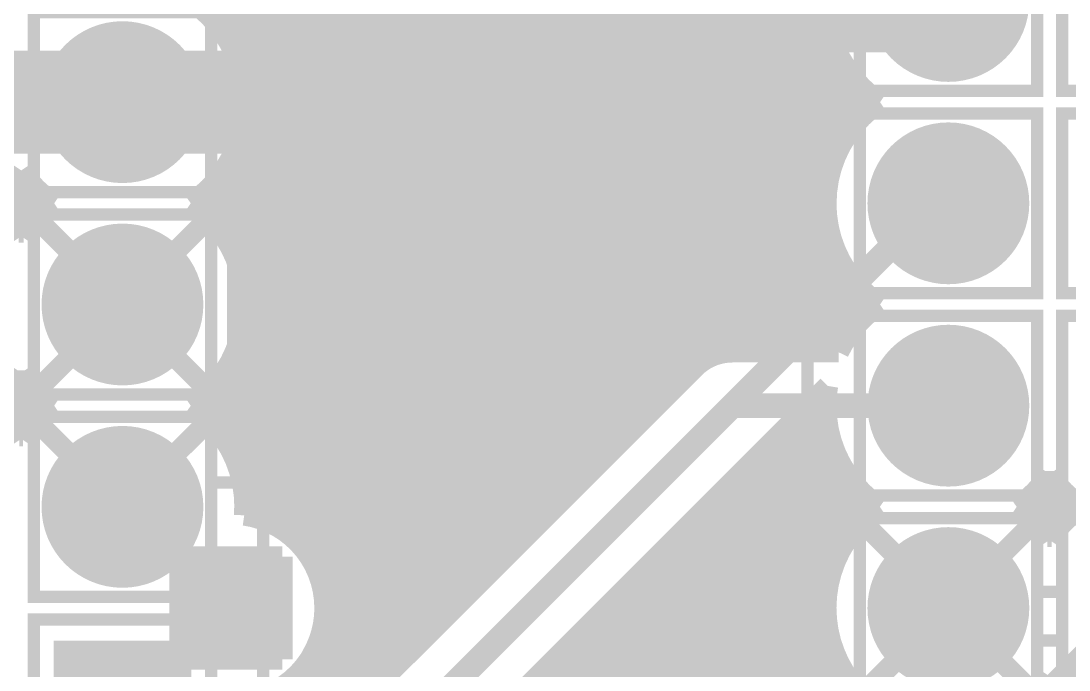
# Model space of a CAD drawing. Extents: x -0.6 to 94.6, y -47.6 to 45.6.
# Drawn here: x 17.78 to 30.72, y 16.44 to 24.46 of the extents above; entities that cross this region are included whole.
import ezdxf

# ---------------------------------------------------------------- set-up
doc = ezdxf.new("R2010")
doc.units = 0
doc.header["$MEASUREMENT"] = 0
doc.layers.get('0').update_dxf_attribs({"linetype": 'CONTINUOUS'})
for name, color, linetype in [('22-311-0_BOT', 7, 'CONTINUOUS'), ('22-311-0_DRD', 7, 'CONTINUOUS'), ('22-311-0_DRL', 2, 'CONTINUOUS'), ('22-311-0_SMB', 4, 'CONTINUOUS'), ('22-311-0_SMT', 3, 'CONTINUOUS'), ('22-311-0_SSB', 10, 'CONTINUOUS'), ('22-311-0_SST', 14, 'CONTINUOUS'), ('22-311-0_TOP', 9, 'CONTINUOUS'), ('THRUHOLE_NPT', 11, 'CONTINUOUS'), ('THRUHOLE_TAP', 13, 'CONTINUOUS')]:
    doc.layers.add(name, color=color, linetype=linetype)

# ---------------------------------------------------------------- blocks, each defined once
blk = doc.blocks.new('ROUND_5')
at = {"const_width": 0.99949}
blk.add_lwpolyline([(-0.499744, 0, 1), (0.499744, 0, 1)], format="xyb", close=True, dxfattribs=at)
blk = doc.blocks.new('ROUND_6')
at = {"const_width": 0.65024}
blk.add_lwpolyline([(-0.32512, 0, 1), (0.32512, 0, 1)], format="xyb", close=True, dxfattribs=at)
blk = doc.blocks.new('SQUARE_10')
blk.add_solid([(0.84963, 0.84963), (0.84963, -0.84963), (-0.84963, 0.84963), (-0.84963, -0.84963)])
blk = doc.blocks.new('ROUND_27')
at = {"const_width": 0.59944}
blk.add_lwpolyline([(-0.29972, 0, 1), (0.29972, 0, 1)], format="xyb", close=True, dxfattribs=at)
blk = doc.blocks.new('ROUND_29')
at = {"const_width": 0.8001}
blk.add_lwpolyline([(-0.40005, 0, 1), (0.40005, 0, 1)], format="xyb", close=True, dxfattribs=at)

msp = doc.modelspace()

# ---------------------------------------------------------------- linework, layer by layer
at = {"layer": '22-311-0_BOT'}
for points, const_width in [([(20.701, 31.496), (20.701, 18.3134)], 0.254), ([(20.9296, 31.496), (20.9296, 18.21688)], 0.254), ([(21.1582, 31.496), (21.1582, 18.05178)], 0.254), ([(21.3868, 31.496), (21.3868, 17.75714)], 0.254), ([(21.6154, 31.496), (21.6154, 16.61414)], 0.254), ([(21.844, 31.496), (21.844, 16.61414)], 0.254), ([(22.0726, 31.496), (22.0726, 16.61414)], 0.254), ([(22.3012, 31.496), (22.3012, 16.61414)], 0.254), ([(22.5298, 31.496), (22.5298, 16.61414)], 0.254), ([(22.7584, 31.496), (22.7584, 16.83512)], 0.254), ([(22.987, 31.496), (22.987, 17.06372)], 0.254), ([(23.2156, 31.496), (23.2156, 17.29232)], 0.254), ([(23.4442, 31.496), (23.4442, 17.52092)], 0.254), ([(23.6728, 31.496), (23.6728, 17.74952)], 0.254), ([(23.9014, 31.496), (23.9014, 17.97812)], 0.254), ([(24.13, 31.496), (24.13, 18.20672)], 0.254), ([(24.3586, 31.496), (24.3586, 18.43532)], 0.254), ([(24.5872, 31.496), (24.5872, 18.66392)], 0.254), ([(24.8158, 31.496), (24.8158, 18.89252)], 0.254), ([(25.0444, 31.496), (25.0444, 19.12112)], 0.254), ([(25.273, 31.496), (25.273, 19.34972)], 0.254), ([(25.5016, 31.496), (25.5016, 19.57832)], 0.254), ([(25.7302, 31.496), (25.7302, 19.80692)], 0.254), ([(25.9588, 31.496), (25.9588, 20.03552)], 0.254), ([(26.1874, 31.496), (26.1874, 20.24634)], 0.254), ([(26.416, 31.496), (26.416, 20.34794)], 0.254), ([(26.6446, 31.496), (26.6446, 20.36572)], 0.254), ([(26.8732, 31.496), (26.8732, 20.36572)], 0.254), ([(27.1018, 31.496), (27.1018, 20.36572)], 0.254), ([(27.3304, 31.496), (27.3304, 20.36572)], 0.254), ([(27.559, 31.496), (27.559, 20.36572)], 0.254), ([(20.4724, 25.5143), (20.4724, 23.89378)], 0.254), ([(20.2438, 25.05964), (20.2438, 24.34844)], 0.254), ([(27.7368, 24.4856), (20.1295, 24.4856)], 0.254), ([(27.79014, 24.257), (20.3073, 24.257)], 0.254), ([(27.7876, 24.26208), (27.7876, 22.64664)], 0.254), ([(27.88158, 24.0284), (20.42414, 24.0284)], 0.254), ([(28.02382, 23.7998), (20.4978, 23.7998)], 0.254), ([(28.0162, 23.80996), (28.0162, 23.09876)], 0.254), ([(28.23464, 23.5712), (20.53336, 23.5712)], 0.254), ([(28.2448, 23.56358), (28.2448, 23.34514)], 0.254), ([(28.23972, 23.3426), (20.53336, 23.3426)], 0.254), ([(28.02636, 23.114), (20.4978, 23.114)], 0.254), ([(20.4724, 23.01494), (20.4724, 21.39442)], 0.254), ([(27.88412, 22.8854), (20.42414, 22.8854)], 0.254), ([(27.79014, 22.6568), (20.3073, 22.6568)], 0.254), ([(17.7292, 22.5425), (17.7292, 21.86686)], 0.254), ([(20.2438, 22.56028), (20.2438, 21.84908)], 0.254), ([(17.92478, 22.4282), (17.63268, 22.4282)], 0.254), ([(27.7368, 22.4282), (20.13458, 22.4282)], 0.254), ([(17.9578, 22.39518), (17.9578, 22.01418)], 0.254), ([(20.0152, 22.3139), (20.0152, 22.09546)], 0.254), ([(18.17878, 22.1996), (17.38122, 22.1996)], 0.254), ([(27.72156, 22.1996), (19.88058, 22.1996)], 0.254), ([(17.96288, 22.0218), (19.02968, 20.955)], 0.254), ([(20.09648, 22.0218), (19.02968, 20.955)], 0.254), ([(17.91462, 21.971), (17.64284, 21.971)], 0.254), ([(27.73934, 21.971), (20.14474, 21.971)], 0.254), ([(27.7876, 21.76272), (27.7876, 20.36572)], 0.254), ([(27.79268, 21.7424), (20.31492, 21.7424)], 0.254), ([(27.8892, 21.5138), (20.42922, 21.5138)], 0.254), ([(28.03398, 21.2852), (20.50034, 21.2852)], 0.254), ([(28.0162, 21.30806), (28.0162, 20.5994)], 0.254), ([(28.25242, 21.0566), (20.53336, 21.0566)], 0.254), ([(28.2448, 21.06168), (28.2448, 20.84578)], 0.254), ([(17.96288, 19.8882), (19.02968, 20.955)], 0.254), ([(20.09648, 19.8882), (19.02968, 20.955)], 0.254), ([(28.22448, 20.828), (20.53082, 20.828)], 0.254), ([(28.0162, 20.5994), (20.49526, 20.5994)], 0.254), ([(20.4724, 20.51558), (20.4724, 18.89252)], 0.254), ([(27.8765, 20.3708), (20.41906, 20.3708)], 0.254), ([(27.87396, 20.36572), (26.56332, 20.36572)], 0.254), ([(26.06548, 20.1422), (20.29968, 20.1422)], 0.254), ([(26.09596, 20.17014), (22.53996, 16.61414)], 0.254), ([(17.7292, 20.0406), (17.7292, 19.3675)], 0.254), ([(20.2438, 20.06092), (20.2438, 19.34972)], 0.254), ([(17.93748, 19.9136), (17.61998, 19.9136)], 0.254), ([(17.9578, 19.89328), (17.9578, 19.51482)], 0.254), ([(20.0152, 19.81454), (20.0152, 19.5961)], 0.254), ([(25.83688, 19.9136), (20.11934, 19.9136)], 0.254), ([(18.15846, 19.685), (17.40154, 19.685)], 0.254), ([(19.02968, 15.95374), (22.81174, 15.95374), (26.56332, 19.70532), (29.23032, 19.70532)], 0.3048), ([(25.60828, 19.685), (19.9009, 19.685)], 0.254), ([(17.90192, 19.4564), (17.65554, 19.4564)], 0.254), ([(17.96288, 19.5199), (19.02968, 18.45564)], 0.254), ([(20.09648, 19.5199), (19.02968, 18.45564)], 0.254), ([(25.37968, 19.4564), (20.15744, 19.4564)], 0.254), ([(25.15108, 19.2278), (20.32508, 19.2278)], 0.254), ([(26.8351, 19.04492), (23.28418, 15.494)], 0.254), ([(27.87396, 19.04492), (26.8351, 19.04492)], 0.254), ([(26.8732, 19.04492), (26.8732, 10.66038)], 0.254), ([(27.1018, 19.04492), (27.1018, 12.98956)], 0.254), ([(27.3304, 19.04492), (27.3304, 13.3858)], 0.254), ([(27.559, 19.04492), (27.559, 13.56868)], 0.254), ([(27.7876, 19.04492), (27.7876, 17.64538)], 0.254), ([(24.92248, 18.9992), (20.4343, 18.9992)], 0.254), ([(27.89682, 18.9992), (26.79192, 18.9992)], 0.254), ([(26.6446, 18.85188), (26.6446, 10.43432)], 0.254), ([(28.0162, 18.8087), (28.0162, 18.10004)], 0.254), ([(30.5308, 18.78838), (30.5308, 18.12036)], 0.254), ([(24.69388, 18.7706), (20.50288, 18.7706)], 0.254), ([(28.04414, 18.7706), (26.56332, 18.7706)], 0.254), ([(30.3022, 18.6436), (30.3022, 18.26514)], 0.254), ([(30.54604, 18.7706), (30.41396, 18.7706)], 0.254), ([(24.46528, 18.542), (20.5359, 18.542)], 0.254), ([(28.26766, 18.542), (26.33472, 18.542)], 0.254), ([(26.416, 18.62328), (26.416, 10.20572)], 0.254), ([(28.2448, 18.56232), (28.2448, 18.34642)], 0.254), ([(30.76956, 18.542), (30.19044, 18.542)], 0.254), ([(30.7594, 18.54962), (30.7594, 18.35912)], 0.254), ([(20.53336, 18.3515), (20.53696, 18.45564)], 0.254), ([(26.1874, 18.39468), (26.1874, 9.97712)], 0.254), ([(24.23668, 18.3134), (20.70354, 18.3134)], 0.254), ([(28.2067, 18.3134), (26.10612, 18.3134)], 0.254), ([(28.16352, 18.27022), (29.23032, 17.20596)], 0.254), ([(30.29458, 18.27022), (29.23032, 17.20596)], 0.254), ([(30.70606, 18.3134), (30.2514, 18.3134)], 0.254), ([(25.9588, 18.16608), (25.9588, 9.74852)], 0.254), ([(24.00808, 18.0848), (21.12264, 18.0848)], 0.254), ([(28.0035, 18.0848), (25.87752, 18.0848)], 0.254), ([(30.5054, 18.0848), (30.4546, 18.0848)], 0.254), ([(25.7302, 17.93748), (25.7302, 9.51992)], 0.254), ([(23.77948, 17.8562), (21.32584, 17.8562)], 0.254), ([(27.86888, 17.8562), (25.64892, 17.8562)], 0.254), ([(23.55088, 17.6276), (21.44776, 17.6276)], 0.254), ([(27.78252, 17.6276), (25.42032, 17.6276)], 0.254), ([(25.5016, 17.70888), (25.5016, 9.29132)], 0.254), ([(25.273, 17.48028), (25.273, 9.06272)], 0.254), ([(23.32228, 17.399), (21.51126, 17.399)], 0.254), ([(27.73426, 17.399), (25.19172, 17.399)], 0.254), ([(25.0444, 17.25168), (25.0444, 8.83412)], 0.254), ([(23.09368, 17.1704), (21.5265, 17.1704)], 0.254), ([(27.72156, 17.1704), (24.96312, 17.1704)], 0.254), ([(28.16352, 16.13916), (29.23032, 17.20596)], 0.254), ([(30.29458, 16.13916), (29.23032, 17.20596)], 0.254), ([(24.8158, 17.02308), (24.8158, 8.60552)], 0.254), ([(22.86508, 16.9418), (21.49602, 16.9418)], 0.254), ([(27.74442, 16.9418), (24.73452, 16.9418)], 0.254), ([(22.63648, 16.7132), (21.41728, 16.7132)], 0.254), ([(27.80284, 16.7132), (24.50592, 16.7132)], 0.254), ([(24.5872, 16.79448), (24.5872, 8.37692)], 0.254), ([(27.7876, 16.764), (27.7876, 13.66774)], 0.254), ([(22.53996, 16.61414), (21.36394, 16.61414)], 0.254), ([(21.3868, 16.65224), (21.3868, 16.61414)], 0.254), ([(27.90444, 16.4846), (24.27732, 16.4846)], 0.254), ([(24.3586, 16.56588), (24.3586, 7.874)], 0.254), ([(24.13, 16.33728), (24.13, 4.91998)], 0.254)]:
    msp.add_lwpolyline(points, dxfattribs=dict(at, const_width=const_width))
at = {"layer": '22-311-0_BOT', "const_width": 0.254}
for points in [[(20.53844, 23.45436, 0.2492754), (19.87362, 24.70501)], [(27.72156, 24.70404, 0.2492753), (28.38638, 23.45339)], [(19.87296, 22.20468, 0.2492754), (20.53727, 23.45436)], [(28.38704, 23.45436, 0.2492754), (27.72273, 22.20468)], [(17.37106, 22.20468, 0.0965416), (17.77882, 22.61187)], [(17.78, 22.61108, 0.0961891), (18.1864, 22.20468)], [(17.78, 21.79828, 0.096542), (17.37185, 22.20586)], [(18.1864, 22.20468, 0.0961891), (17.78, 21.79828)], [(20.53844, 20.955, 0.2492754), (19.87362, 22.20565)], [(27.72156, 22.20468, 0.2492753), (28.38638, 20.95403)], [(19.87296, 19.70532, 0.2492754), (20.53727, 20.955)], [(28.38704, 20.955, 0.1317753), (27.87486, 20.36528)], [(26.56332, 20.36572, 0.1996209), (26.09507, 20.17102)], [(26.56332, 20.36572, 0.1996209), (26.09507, 20.17102)], [(17.37106, 19.70532, 0.0965416), (17.77882, 20.11251)], [(17.78, 20.11172, 0.0961891), (18.1864, 19.70532)], [(17.78, 19.29638, 0.0968946), (17.37106, 19.70532)], [(18.1864, 19.70532, 0.0965422), (17.77882, 19.29717)], [(20.53844, 18.45564, 0.2492754), (19.87362, 19.70629)], [(27.87396, 19.04492, 0.1314202), (28.38474, 18.45599)], [(30.0736, 18.45564, 0.0961891), (30.48, 18.86204)], [(30.48, 18.86204, 0.0961891), (30.8864, 18.45564)], [(28.3845, 18.45564, 0.2489049), (27.72131, 17.20596)], [(30.48, 18.0467, 0.0965419), (30.07281, 18.45446)], [(30.8864, 18.45564, 0.0965422), (30.47882, 18.04749)], [(21.5265, 17.20596, 0.3735031), (20.53336, 18.3515)], [(21.36394, 16.61414, 0.1351655), (21.5269, 17.20596)], [(27.72156, 17.20596, 0.4142136), (29.23032, 15.6972)], [(29.23032, 15.6972, 0.2492751), (30.48097, 16.36202)], [(30.48, 16.36268, 0.2492754), (31.72968, 15.69837)]]:
    msp.add_lwpolyline(points, format="xyb", dxfattribs=at)
at = {"layer": '22-311-0_DRD', "const_width": 0.254}
for points in [[(28.59532, 24.70404), (29.23032, 24.06904)], [(29.23032, 24.06904), (29.86532, 24.70404)], [(19.02968, 24.08936), (18.39468, 23.45436)], [(19.66468, 23.45436), (19.02968, 24.08936)], [(18.39468, 23.45436), (19.02968, 22.81936)], [(19.02968, 22.81936), (19.66468, 23.45436)], [(29.23032, 22.83968), (28.59532, 22.20468)], [(29.86532, 22.20468), (29.23032, 22.83968)], [(28.59532, 22.20468), (29.23032, 21.56968)], [(29.23032, 21.56968), (29.86532, 22.20468)], [(19.02968, 21.59), (18.39468, 20.955)], [(19.66468, 20.955), (19.02968, 21.59)], [(18.39468, 20.955), (19.02968, 20.32)], [(19.02968, 20.32), (19.66468, 20.955)], [(29.23032, 20.34032), (28.59532, 19.70532)], [(29.86532, 19.70532), (29.23032, 20.34032)], [(28.59532, 19.70532), (29.23032, 19.07032)], [(29.23032, 19.07032), (29.86532, 19.70532)], [(19.02968, 19.09064), (18.39468, 18.45564)], [(19.66468, 18.45564), (19.02968, 19.09064)], [(18.39468, 18.45564), (19.02968, 17.82064)], [(19.02968, 17.82064), (19.66468, 18.45564)], [(19.7358, 17.84096), (19.7358, 16.57096)], [(21.0058, 17.84096), (19.7358, 17.84096)], [(21.0058, 17.84096), (19.7358, 16.57096)], [(21.0058, 16.57096), (19.7358, 17.84096)], [(21.0058, 16.57096), (21.0058, 17.84096)], [(29.23032, 17.84096), (28.59532, 17.20596)], [(29.86532, 17.20596), (29.23032, 17.84096)], [(28.59532, 17.20596), (29.23032, 16.57096)], [(29.23032, 16.57096), (29.86532, 17.20596)], [(18.39468, 16.58874), (18.39468, 15.95374)], [(19.02968, 16.58874), (18.39468, 16.58874)], [(19.02968, 15.31874), (19.02968, 16.58874)], [(19.7358, 16.57096), (21.0058, 16.57096)]]:
    msp.add_lwpolyline(points, dxfattribs=at)
at = {"layer": '22-311-0_SSB', "const_width": 0.1524}
for points in [[(34.30016, 23.15464), (34.30016, 23.55596), (33.46958, 23.55596), (33.46958, 26.42362), (27.49042, 26.42362), (27.49042, 15.48384), (33.46958, 15.48384), (33.46958, 18.35404), (34.30016, 18.35404), (34.30016, 18.75536), (35.47872, 18.75536), (35.47872, 23.15464), (34.30016, 23.15464), (32.82442, 23.15464), (32.82442, 22.28596), (32.82442, 21.0947), (30.63494, 21.0947), (30.63494, 23.31466), (32.82442, 23.31466), (32.82442, 23.15464)], [(28.13558, 23.59406), (28.13558, 25.81402), (30.32506, 25.81402), (30.32506, 23.59406), (28.13558, 23.59406)], [(32.82442, 23.59406), (30.63494, 23.59406), (30.63494, 25.81402), (32.82442, 25.81402), (32.82442, 23.59406)], [(28.91282, 25.02154), (29.54782, 25.02154), (29.54782, 24.38654), (28.91282, 24.38654), (28.91282, 25.02154), (29.06268, 24.87168), (29.39796, 24.87168), (29.39796, 24.5364), (29.06268, 24.5364), (29.06268, 24.87168)], [(28.91282, 24.38654), (29.06268, 24.5364)], [(29.54782, 24.38654), (29.39796, 24.5364)], [(28.13558, 21.0947), (28.13558, 23.31466), (30.32506, 23.31466), (30.32506, 21.0947), (28.13558, 21.0947)], [(28.91282, 22.52218), (29.54782, 22.52218), (29.54782, 21.88718), (29.39796, 22.03704), (29.06268, 22.03704), (28.91282, 21.88718), (28.91282, 22.52218), (29.06268, 22.37232), (29.39796, 22.37232), (29.39796, 22.03704)], [(29.54782, 22.52218), (29.39796, 22.37232)], [(29.06268, 22.37232), (29.06268, 22.03704)], [(34.30016, 18.75536), (32.82442, 18.75536), (32.82442, 18.59534), (30.63494, 18.59534), (30.63494, 20.8153), (32.82442, 20.8153), (32.82442, 19.62404), (33.09874, 19.62404), (33.09874, 22.28596), (32.82442, 22.28596)], [(28.91282, 21.88718), (29.54782, 21.88718)], [(25.82418, 21.76018), (25.82418, 21.2852), (26.49982, 21.76018), (26.67, 21.76018), (26.84018, 21.69922), (26.84018, 21.34362), (26.67, 21.2852)], [(26.84018, 20.92198), (26.84018, 20.68322)], [(26.162, 20.50542), (25.99182, 20.50542), (25.82418, 20.56638), (25.82418, 20.8026), (25.99182, 20.86102), (26.84018, 20.86102)], [(28.13558, 18.59534), (28.13558, 20.8153), (30.32506, 20.8153), (30.32506, 18.59534), (28.13558, 18.59534)], [(28.91282, 20.02282), (29.54782, 20.02282), (29.54782, 19.38782), (29.39796, 19.53768), (29.06268, 19.53768), (28.91282, 19.38782), (28.91282, 20.02282), (29.06268, 19.87296), (29.39796, 19.87296), (29.39796, 19.53768)], [(29.54782, 20.02282), (29.39796, 19.87296)], [(29.06268, 19.87296), (29.06268, 19.53768)], [(28.91282, 19.38782), (29.54782, 19.38782)], [(28.13558, 16.09598), (28.13558, 18.31594), (30.32506, 18.31594), (30.32506, 17.40408), (30.63494, 17.40408), (30.63494, 18.31594), (32.82442, 18.31594), (32.82442, 16.09598), (28.13558, 16.09598)], [(29.06268, 17.37106), (28.91282, 17.52346), (28.91282, 16.88846), (29.06268, 17.03832), (29.06268, 17.37106), (29.39796, 17.37106), (29.54782, 17.52346), (29.54782, 16.88846), (29.39796, 17.03832), (29.39796, 17.37106)], [(28.91282, 17.52346), (29.54782, 17.52346)], [(30.32506, 17.40408), (30.32506, 16.80464), (30.63494, 16.80464), (30.63494, 17.40408)], [(29.06268, 17.03832), (29.39796, 17.03832)], [(28.91282, 16.88846), (29.54782, 16.88846)], [(30.32506, 16.09598), (30.32506, 16.80464)], [(30.63494, 16.80464), (30.63494, 16.09598)]]:
    msp.add_lwpolyline(points, dxfattribs=at)
at = {"layer": '22-311-0_SST', "const_width": 0.1524}
for points in [[(21.60016, 18.75536), (21.60016, 18.35404), (20.76958, 18.35404), (20.76958, 14.23416), (14.79042, 14.23416), (14.79042, 27.67584), (20.76958, 27.67584), (20.76958, 23.55596), (21.60016, 23.55596), (21.60016, 23.15464), (22.77872, 23.15464), (22.77872, 18.75536), (21.60016, 18.75536), (20.12442, 18.75536), (20.12442, 19.56562)], [(21.50618, 24.82342), (22.52218, 24.46782), (22.52218, 24.9428)], [(20.12442, 18.75536), (20.12442, 17.34566), (17.93494, 17.34566), (17.93494, 19.56562), (20.39874, 19.56562), (20.39874, 22.34438), (17.93494, 22.34438), (17.93494, 24.56434), (20.12442, 24.56434), (20.12442, 23.15464), (21.60016, 23.15464)], [(19.19732, 23.622), (19.34718, 23.77186), (19.34718, 23.13686), (19.19732, 23.28672), (19.19732, 23.622), (18.86204, 23.622), (18.71218, 23.77186), (18.71218, 23.13686), (18.86204, 23.28672), (18.86204, 23.622)], [(18.71218, 23.77186), (19.34718, 23.77186)], [(21.60016, 23.55596), (23.06066, 23.55596)], [(23.42896, 18.35404), (23.06066, 18.35404), (23.06066, 23.55596), (23.42896, 23.55596)], [(23.62962, 23.3553), (23.62962, 18.5166)], [(19.19732, 23.28672), (18.86204, 23.28672)], [(18.71218, 23.13686), (19.34718, 23.13686)], [(20.12442, 22.34438), (20.12442, 23.15464)], [(20.12442, 22.06498), (17.93494, 22.06498), (17.93494, 19.84502), (20.12442, 19.84502), (20.12442, 22.06498)], [(19.19732, 21.12264), (19.34718, 21.2725), (19.34718, 20.6375), (19.19732, 20.78736), (19.19732, 21.12264), (18.86204, 21.12264), (18.71218, 21.2725), (18.71218, 20.6375), (18.86204, 20.78736), (18.86204, 21.12264)], [(18.71218, 21.2725), (19.34718, 21.2725)], [(19.19732, 20.78736), (18.86204, 20.78736)], [(18.71218, 20.6375), (19.34718, 20.6375)], [(19.19732, 18.62328), (19.34718, 18.77314), (19.34718, 18.13814), (19.19732, 18.288), (19.19732, 18.62328), (18.86204, 18.62328), (18.71218, 18.77314), (18.71218, 18.13814), (18.86204, 18.288), (18.86204, 18.62328)], [(18.71218, 18.77314), (19.34718, 18.77314)], [(21.60016, 18.35404), (23.06066, 18.35404)], [(19.19732, 18.288), (18.86204, 18.288)], [(18.71218, 18.13814), (19.34718, 18.13814)], [(20.12442, 17.06372), (17.93494, 17.06372), (17.93494, 14.84376), (20.12442, 14.84376), (20.12442, 17.06372)], [(19.19732, 16.12138), (19.34718, 16.27124), (19.34718, 15.63624), (19.19732, 15.7861), (19.19732, 16.12138), (18.86204, 16.12138), (18.71218, 16.27124), (18.71218, 15.63624), (18.86204, 15.7861), (18.86204, 16.12138)]]:
    msp.add_lwpolyline(points, dxfattribs=at)
for points in [[(23.62962, 23.3553, 0.4142136), (23.42896, 23.55596)], [(23.45182, 18.3388, 0.4059874), (23.62962, 18.5166)]]:
    msp.add_lwpolyline(points, format="xyb", dxfattribs=at)
at = {"layer": '22-311-0_TOP'}
for points, const_width in [([(19.02968, 23.45436), (21.80336, 23.45436), (23.05304, 24.70404), (29.23032, 24.70404)], 1.27), ([(19.02968, 23.45436), (16.53032, 23.45436)], 1.27), ([(23.52802, 23.56104), (22.6187, 22.65426)], 0.254), ([(28.36926, 23.4442), (23.40864, 23.4442)], 0.254), ([(23.4442, 23.47722), (23.4442, 17.52092)], 0.254), ([(28.2448, 23.56104), (23.52802, 23.56104)], 0.254), ([(23.6728, 23.56104), (23.6728, 17.74952)], 0.254), ([(23.9014, 23.56104), (23.9014, 17.97812)], 0.254), ([(24.13, 23.56104), (24.13, 18.20672)], 0.254), ([(24.3586, 23.56104), (24.3586, 18.43532)], 0.254), ([(24.5872, 23.56104), (24.5872, 18.66392)], 0.254), ([(24.8158, 23.56104), (24.8158, 18.89252)], 0.254), ([(25.0444, 23.56104), (25.0444, 19.12112)], 0.254), ([(25.273, 23.56104), (25.273, 19.34972)], 0.254), ([(25.5016, 23.56104), (25.5016, 19.57832)], 0.254), ([(25.7302, 23.56104), (25.7302, 19.80692)], 0.254), ([(25.9588, 23.56104), (25.9588, 20.03552)], 0.254), ([(26.1874, 23.56104), (26.1874, 20.26412)], 0.254), ([(26.416, 23.56104), (26.416, 20.49272)], 0.254), ([(26.6446, 23.56104), (26.6446, 20.72132)], 0.254), ([(26.8732, 23.56104), (26.8732, 20.94992)], 0.254), ([(27.1018, 23.56104), (27.1018, 21.17852)], 0.254), ([(27.3304, 23.56104), (27.3304, 21.40712)], 0.254), ([(27.559, 23.56104), (27.559, 21.63572)], 0.254), ([(27.7876, 23.56104), (27.7876, 22.64664)], 0.254), ([(28.0162, 23.56104), (28.0162, 23.09876)], 0.254), ([(28.2448, 23.56104), (28.2448, 23.34514)], 0.254), ([(28.11018, 23.2156), (23.18004, 23.2156)], 0.254), ([(23.2156, 23.24862), (23.2156, 17.29232)], 0.254), ([(27.94, 22.987), (22.95144, 22.987)], 0.254), ([(22.987, 23.02002), (22.987, 17.06372)], 0.254), ([(22.7584, 22.79142), (22.7584, 16.83512)], 0.254), ([(27.8257, 22.7584), (22.72284, 22.7584)], 0.254), ([(27.75712, 22.5298), (22.47392, 22.5298)], 0.254), ([(22.5298, 22.57044), (22.5298, 16.60652)], 0.254), ([(22.3012, 22.42566), (22.3012, 16.37792)], 0.254), ([(18.0594, 22.3012), (17.5006, 22.3012)], 0.254), ([(18.0467, 22.31136), (17.5133, 22.31136)], 0.254), ([(17.7292, 22.31136), (17.7292, 21.86686)], 0.254), ([(17.9578, 22.31136), (17.9578, 22.01418)], 0.254), ([(27.7241, 22.3012), (19.99996, 22.3012)], 0.254), ([(21.80336, 22.31136), (20.01266, 22.31136)], 0.254), ([(20.0152, 22.31136), (20.0152, 22.09546)], 0.254), ([(20.2438, 22.31136), (20.2438, 21.84908)], 0.254), ([(20.4724, 22.31136), (20.4724, 21.39442)], 0.254), ([(20.701, 22.31136), (20.701, 18.3134)], 0.254), ([(20.9296, 22.31136), (20.9296, 18.21688)], 0.254), ([(21.1582, 22.31136), (21.1582, 18.05178)], 0.254), ([(21.3868, 22.31136), (21.3868, 17.75714)], 0.254), ([(21.6154, 22.31136), (21.6154, 15.69212)], 0.254), ([(21.844, 22.31136), (21.844, 15.92072)], 0.254), ([(22.0726, 22.34438), (22.0726, 16.14932)], 0.254), ([(16.53032, 15.95374), (17.75206, 14.732), (21.59, 14.732), (29.06268, 22.20468), (29.23032, 22.20468)], 0.3048), ([(18.01622, 22.0726), (17.54124, 22.0726)], 0.254), ([(17.96288, 22.0218), (19.02968, 20.955)], 0.254), ([(20.09648, 22.0218), (19.02968, 20.955)], 0.254), ([(27.72664, 22.0726), (20.0406, 22.0726)], 0.254), ([(17.81048, 21.844), (17.74698, 21.844)], 0.254), ([(27.76474, 21.844), (20.24634, 21.844)], 0.254), ([(27.76474, 21.84146), (21.31568, 15.3924)], 0.254), ([(27.53868, 21.6154), (20.38604, 21.6154)], 0.254), ([(27.31008, 21.3868), (20.47494, 21.3868)], 0.254), ([(27.08148, 21.1582), (20.5232, 21.1582)], 0.254), ([(17.96288, 19.8882), (19.02968, 20.955)], 0.254), ([(20.09648, 19.8882), (19.02968, 20.955)], 0.254), ([(26.85288, 20.9296), (20.5359, 20.9296)], 0.254), ([(26.62428, 20.701), (20.51558, 20.701)], 0.254), ([(26.39568, 20.4724), (20.45716, 20.4724)], 0.254), ([(20.4724, 20.51558), (20.4724, 18.89252)], 0.254), ([(26.16708, 20.2438), (20.3581, 20.2438)], 0.254), ([(17.85112, 20.0152), (17.70888, 20.0152)], 0.254), ([(17.7292, 20.0406), (17.7292, 19.3675)], 0.254), ([(25.93848, 20.0152), (20.20824, 20.0152)], 0.254), ([(20.2438, 20.06092), (20.2438, 19.34972)], 0.254), ([(27.74188, 19.94916), (22.06244, 14.26972)], 0.254), ([(17.9578, 19.89328), (17.9578, 19.51482)], 0.254), ([(20.0152, 19.81454), (20.0152, 19.5961)], 0.254), ([(18.07718, 19.7866), (17.48282, 19.7866)], 0.254), ([(25.70988, 19.7866), (19.98218, 19.7866)], 0.254), ([(27.559, 19.76628), (27.559, 13.56868)], 0.254), ([(27.7241, 19.7866), (27.57932, 19.7866)], 0.254), ([(18.00098, 19.558), (17.55648, 19.558)], 0.254), ([(25.48128, 19.558), (20.05838, 19.558)], 0.254), ([(27.72918, 19.558), (27.35072, 19.558)], 0.254), ([(17.96288, 19.5199), (19.02968, 18.45564)], 0.254), ([(20.09648, 19.5199), (19.02968, 18.45564)], 0.254), ([(27.3304, 19.53768), (27.3304, 13.3858)], 0.254), ([(17.80032, 19.3294), (17.75714, 19.3294)], 0.254), ([(25.25268, 19.3294), (20.2565, 19.3294)], 0.254), ([(27.1018, 19.30908), (27.1018, 13.3604)], 0.254), ([(27.76728, 19.3294), (27.12212, 19.3294)], 0.254), ([(27.7876, 19.26336), (27.7876, 17.64538)], 0.254), ([(25.02408, 19.1008), (20.39112, 19.1008)], 0.254), ([(26.8732, 19.08048), (26.8732, 13.3604)], 0.254), ([(27.84602, 19.1008), (26.89352, 19.1008)], 0.254), ([(24.79548, 18.8722), (20.47748, 18.8722)], 0.254), ([(26.6446, 18.85188), (26.6446, 13.3604)], 0.254), ([(27.97048, 18.8722), (26.66492, 18.8722)], 0.254), ([(28.0162, 18.8087), (28.0162, 18.10004)], 0.254), ([(30.5308, 18.78838), (30.5308, 18.12036)], 0.254), ([(24.56688, 18.6436), (20.52574, 18.6436)], 0.254), ([(28.15844, 18.6436), (26.43632, 18.6436)], 0.254), ([(30.6578, 18.6436), (30.29966, 18.6436)], 0.254), ([(30.3022, 18.6436), (30.3022, 18.26514)], 0.254), ([(26.416, 18.62328), (26.416, 13.3604)], 0.254), ([(28.2448, 18.56232), (28.2448, 18.34642)], 0.254), ([(30.7594, 18.54962), (30.7594, 18.35912)], 0.254), ([(20.53336, 18.3515), (20.53696, 18.45564)], 0.254), ([(24.33828, 18.415), (20.5359, 18.415)], 0.254), ([(26.1874, 18.39468), (26.1874, 13.3604)], 0.254), ([(28.32862, 18.415), (26.20772, 18.415)], 0.254), ([(30.83052, 18.415), (30.12948, 18.415)], 0.254), ([(28.16352, 18.27022), (29.23032, 17.20596)], 0.254), ([(30.29458, 18.27022), (29.23032, 17.20596)], 0.254), ([(24.10968, 18.1864), (20.98294, 18.1864)], 0.254), ([(25.9588, 18.16608), (25.9588, 13.3604)], 0.254), ([(28.08478, 18.1864), (25.97912, 18.1864)], 0.254), ([(30.58414, 18.1864), (30.37332, 18.1864)], 0.254), ([(23.88108, 17.9578), (21.24964, 17.9578)], 0.254), ([(25.7302, 17.93748), (25.7302, 13.3604)], 0.254), ([(27.92222, 17.9578), (25.75052, 17.9578)], 0.254), ([(23.65248, 17.7292), (21.40204, 17.7292)], 0.254), ([(25.5016, 17.70888), (25.5016, 13.3604)], 0.254), ([(27.81554, 17.7292), (25.52192, 17.7292)], 0.254), ([(23.42388, 17.5006), (21.4884, 17.5006)], 0.254), ([(25.273, 17.48028), (25.273, 13.3604)], 0.254), ([(27.7495, 17.5006), (25.29332, 17.5006)], 0.254), ([(31.72968, 17.20596), (30.48, 15.95374), (30.48, 3.683), (28.956, 2.159), (17.4498, 2.159), (15.875, 3.7338)], 0.635), ([(23.19528, 17.272), (21.52396, 17.272)], 0.254), ([(25.0444, 17.25168), (25.0444, 13.3604)], 0.254), ([(27.72156, 17.272), (25.06472, 17.272)], 0.254), ([(28.16352, 16.13916), (29.23032, 17.20596)], 0.254), ([(22.96668, 17.0434), (21.51634, 17.0434)], 0.254), ([(24.8158, 17.02308), (24.8158, 13.3604)], 0.254), ([(27.72918, 17.0434), (24.83612, 17.0434)], 0.254), ([(22.73808, 16.8148), (21.45792, 16.8148)], 0.254), ([(24.5872, 16.79448), (24.5872, 13.3604)], 0.254), ([(27.77236, 16.8148), (24.60752, 16.8148)], 0.254), ([(27.7876, 16.764), (27.7876, 13.66774)], 0.254), ([(22.50948, 16.5862), (21.3487, 16.5862)], 0.254), ([(21.3868, 16.65224), (21.3868, 15.46352)], 0.254), ([(27.85364, 16.5862), (24.37892, 16.5862)], 0.254), ([(24.3586, 16.56588), (24.3586, 13.3604)], 0.254), ([(22.28088, 16.3576), (21.1582, 16.3576)], 0.254), ([(21.1582, 16.3576), (21.1582, 15.3924)], 0.254), ([(24.13, 16.33728), (24.13, 13.3604)], 0.254), ([(27.98064, 16.3576), (24.15032, 16.3576)], 0.254)]:
    msp.add_lwpolyline(points, dxfattribs=dict(at, const_width=const_width))
at = {"layer": '22-311-0_TOP', "const_width": 0.254}
for points in [[(28.38704, 23.45436, 0.2492754), (27.72273, 22.20468)], [(28.2448, 23.56104, 0.0294927), (28.38613, 23.45302)], [(21.80336, 22.31136, 0.198912), (22.61158, 22.64614)], [(18.0467, 22.31136, 0.0291736), (18.18642, 22.20471)], [(19.87296, 22.20468, 0.0291733), (20.01269, 22.31133)], [(17.78, 21.79828, 0.096542), (17.37185, 22.20586)], [(18.1864, 22.20468, 0.0961891), (17.78, 21.79828)], [(20.53844, 20.955, 0.2492754), (19.87362, 22.20565)], [(27.72156, 22.20468, 0.0608095), (27.76586, 21.84174)], [(19.87296, 19.70532, 0.2492754), (20.53727, 20.955)], [(17.37106, 19.70532, 0.0965416), (17.77882, 20.11251)], [(17.78, 20.11172, 0.0961891), (18.1864, 19.70532)], [(27.74188, 19.94916, 0.0406173), (27.72204, 19.70532)], [(17.78, 19.29638, 0.0968946), (17.37106, 19.70532)], [(18.1864, 19.70532, 0.0965422), (17.77882, 19.29717)], [(20.53844, 18.45564, 0.2492754), (19.87362, 19.70629)], [(27.72156, 19.70532, 0.248905), (28.38464, 18.45585)], [(30.0736, 18.45564, 0.0961891), (30.48, 18.86204)], [(30.48, 18.86204, 0.0961891), (30.8864, 18.45564)], [(28.3845, 18.45564, 0.2489049), (27.72131, 17.20596)], [(30.48, 18.0467, 0.0965419), (30.07281, 18.45446)], [(30.8864, 18.45564, 0.0965422), (30.47882, 18.04749)], [(21.5265, 17.20596, 0.3735031), (20.53336, 18.3515)], [(20.38858, 16.04772, 0.4097251), (21.52904, 17.20596)], [(27.72156, 17.20596, 0.4142136), (29.23032, 15.6972)]]:
    msp.add_lwpolyline(points, format="xyb", dxfattribs=at)

# ---------------------------------------------------------------- block references
at = {"layer": '22-311-0_BOT'}
for name, p in [('ROUND_5', (29.23032, 24.70404)), ('ROUND_5', (19.02968, 23.45436)), ('ROUND_5', (29.23032, 22.20468)), ('ROUND_5', (19.02968, 20.955)), ('ROUND_5', (29.23032, 19.70532)), ('ROUND_5', (19.02968, 18.45564)), ('ROUND_5', (29.23032, 17.20596)), ('ROUND_6', (20.3708, 17.20596)), ('SQUARE_10', (19.02968, 15.95374))]:
    msp.add_blockref(name, p, dxfattribs=at)
at = {"layer": '22-311-0_DRL'}
for name, p in [('ROUND_27', (29.23032, 24.70404)), ('ROUND_27', (19.02968, 23.45436)), ('ROUND_27', (29.23032, 22.20468)), ('ROUND_27', (19.02968, 20.955)), ('ROUND_27', (29.23032, 19.70532)), ('ROUND_27', (19.02968, 18.45564)), ('ROUND_6', (20.3708, 17.20596)), ('ROUND_27', (29.23032, 17.20596)), ('ROUND_29', (19.02968, 15.95374))]:
    msp.add_blockref(name, p, dxfattribs=at)
at = {"layer": '22-311-0_SMB'}
for name, p in [('ROUND_5', (29.23032, 24.70404)), ('ROUND_5', (19.02968, 23.45436)), ('ROUND_5', (29.23032, 22.20468)), ('ROUND_5', (19.02968, 20.955)), ('ROUND_5', (29.23032, 19.70532)), ('ROUND_5', (19.02968, 18.45564)), ('ROUND_5', (29.23032, 17.20596)), ('SQUARE_10', (19.02968, 15.95374))]:
    msp.add_blockref(name, p, dxfattribs=at)
at = {"layer": '22-311-0_SMT'}
for name, p in [('ROUND_5', (29.23032, 24.70404)), ('ROUND_5', (19.02968, 23.45436)), ('ROUND_5', (29.23032, 22.20468)), ('ROUND_5', (19.02968, 20.955)), ('ROUND_5', (29.23032, 19.70532)), ('ROUND_5', (19.02968, 18.45564)), ('ROUND_5', (29.23032, 17.20596)), ('SQUARE_10', (19.02968, 15.95374))]:
    msp.add_blockref(name, p, dxfattribs=at)
at = {"layer": '22-311-0_TOP'}
for name, p in [('ROUND_5', (29.23032, 24.70404)), ('ROUND_5', (19.02968, 23.45436)), ('ROUND_5', (29.23032, 22.20468)), ('ROUND_5', (19.02968, 20.955)), ('ROUND_5', (29.23032, 19.70532)), ('ROUND_5', (19.02968, 18.45564)), ('ROUND_5', (29.23032, 17.20596)), ('ROUND_6', (20.3708, 17.20596)), ('SQUARE_10', (19.02968, 15.95374))]:
    msp.add_blockref(name, p, dxfattribs=at)
at = {"layer": 'THRUHOLE_NPT'}
msp.add_blockref('ROUND_6', (20.3708, 17.20596), dxfattribs=at)
at = {"layer": 'THRUHOLE_TAP'}
for name, p in [('ROUND_27', (29.23032, 24.70404)), ('ROUND_27', (19.02968, 23.45436)), ('ROUND_27', (29.23032, 22.20468)), ('ROUND_27', (19.02968, 20.955)), ('ROUND_27', (29.23032, 19.70532)), ('ROUND_27', (19.02968, 18.45564)), ('ROUND_27', (29.23032, 17.20596)), ('ROUND_29', (19.02968, 15.95374))]:
    msp.add_blockref(name, p, dxfattribs=at)

doc.saveas('drawing.dxf')
